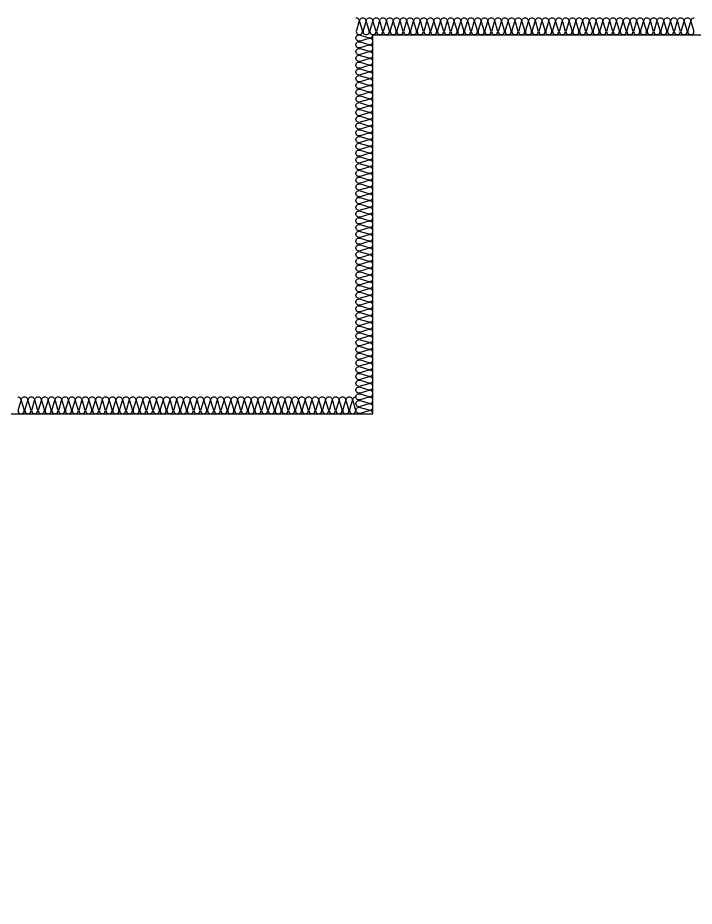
# Model space of a CAD drawing. Header units: millimetres. Extents: x 19868 to 801382, y -4805 to 85279.
# Drawn here: x 768888 to 770888, y 40724 to 43349 of the extents above; entities that cross this region are included whole.
import ezdxf

# ---------------------------------------------------------------- set-up
doc = ezdxf.new("R2010")
doc.units = ezdxf.units.MM
doc.header["$LTSCALE"] = 250
doc.layers.add('ISL', color=251, linetype='Continuous')

msp = doc.modelspace()

# ---------------------------------------------------------------- linework, layer by layer
at = {"layer": 'ISL'}
for points in [[(769888.2, 43348.9, -0.509267), (769897, 43336.8), (769889.4, 43311.1, 1.372593), (769907, 43311.1), (769899.4, 43336.8, -0.509267), (769908.2, 43348.9, -0.509267), (769917, 43336.8), (769909.4, 43311.1, 1.372593), (769927, 43311.1), (769919.4, 43336.8, -0.509267), (769928.2, 43348.9, -0.509267), (769937, 43336.8), (769929.4, 43311.1, 1.372593), (769947, 43311.1), (769939.4, 43336.8, -0.509267), (769948.2, 43348.9, -0.509267), (769957, 43336.8), (769949.4, 43311.1, 1.372593), (769967, 43311.1), (769959.4, 43336.8, -0.509267), (769968.2, 43348.9, -0.509267), (769977, 43336.8), (769969.4, 43311.1, 1.372593), (769987, 43311.1), (769979.4, 43336.8, -0.509267), (769988.2, 43348.9, -0.509267), (769997, 43336.8), (769989.4, 43311.1, 1.372593), (770007, 43311.1), (769999.4, 43336.8, -0.509267), (770008.2, 43348.9, -0.509267), (770017, 43336.8), (770009.4, 43311.1, 1.372593), (770027, 43311.1), (770019.4, 43336.8, -0.509267), (770028.2, 43348.9, -0.509267), (770037, 43336.8), (770029.4, 43311.1, 1.372593), (770047, 43311.1), (770039.4, 43336.8, -0.509267), (770048.2, 43348.9, -0.509267), (770057, 43336.8), (770049.4, 43311.1, 1.372593), (770067, 43311.1), (770059.4, 43336.8, -0.509267), (770068.2, 43348.9, -0.509267), (770077, 43336.8), (770069.4, 43311.1, 1.372593), (770087, 43311.1), (770079.4, 43336.8, -0.509267), (770088.2, 43348.9, -0.509267), (770097, 43336.8), (770089.4, 43311.1, 1.372593), (770107, 43311.1), (770099.4, 43336.8, -0.509267), (770108.2, 43348.9, -0.509267), (770117, 43336.8), (770109.4, 43311.1, 1.372593), (770127, 43311.1), (770119.4, 43336.8, -0.509267), (770128.2, 43348.9, -0.509267), (770137, 43336.8), (770129.4, 43311.1, 1.372593), (770147, 43311.1), (770139.4, 43336.8, -0.509267), (770148.2, 43348.9, -0.509267), (770157, 43336.8), (770149.4, 43311.1, 1.372593), (770167, 43311.1), (770159.4, 43336.8, -0.509267), (770168.2, 43348.9, -0.509267), (770177, 43336.8), (770169.4, 43311.1, 1.372593), (770187, 43311.1), (770179.4, 43336.8, -0.509267), (770188.2, 43348.9, -0.509267), (770197, 43336.8), (770189.4, 43311.1, 1.372593), (770207, 43311.1), (770199.4, 43336.8, -0.509267), (770208.2, 43348.9, -0.509267), (770217, 43336.8), (770209.4, 43311.1, 1.372593), (770227, 43311.1), (770219.4, 43336.8, -0.509267), (770228.2, 43348.9, -0.509267), (770237, 43336.8), (770229.4, 43311.1, 1.372593), (770247, 43311.1), (770239.4, 43336.8, -0.509267), (770248.2, 43348.9, -0.509267), (770257, 43336.8), (770249.4, 43311.1, 1.372593), (770267, 43311.1), (770259.4, 43336.8, -0.509267), (770268.2, 43348.9, -0.509267), (770277, 43336.8), (770269.4, 43311.1, 1.372593), (770287, 43311.1), (770279.4, 43336.8, -0.509267), (770288.2, 43348.9, -0.509267), (770297, 43336.8), (770289.4, 43311.1, 1.372593), (770307, 43311.1), (770299.4, 43336.8, -0.509267), (770308.2, 43348.9, -0.509267), (770317, 43336.8), (770309.4, 43311.1, 1.372593), (770327, 43311.1), (770319.4, 43336.8, -0.509267), (770328.2, 43348.9, -0.509267), (770337, 43336.8), (770329.4, 43311.1, 1.372593), (770347, 43311.1), (770339.4, 43336.8, -0.509267), (770348.2, 43348.9, -0.509267), (770357, 43336.8), (770349.4, 43311.1, 1.372593), (770367, 43311.1), (770359.4, 43336.8, -0.509267), (770368.2, 43348.9, -0.509267), (770377, 43336.8), (770369.4, 43311.1, 1.372593), (770387, 43311.1), (770379.4, 43336.8, -0.509267), (770388.2, 43348.9, -0.509267), (770397, 43336.8), (770389.4, 43311.1, 1.372593), (770407, 43311.1), (770399.4, 43336.8, -0.509267), (770408.2, 43348.9, -0.509267), (770417, 43336.8), (770409.4, 43311.1, 1.372593), (770427, 43311.1), (770419.4, 43336.8, -0.509267), (770428.2, 43348.9, -0.509267), (770437, 43336.8), (770429.4, 43311.1, 1.372593), (770447, 43311.1), (770439.4, 43336.8, -0.509267), (770448.2, 43348.9, -0.509267), (770457, 43336.8), (770449.4, 43311.1, 1.372593), (770467, 43311.1), (770459.4, 43336.8, -0.509267), (770468.2, 43348.9, -0.509267), (770477, 43336.8), (770469.4, 43311.1, 1.372593), (770487, 43311.1), (770479.4, 43336.8, -0.509267), (770488.2, 43348.9, -0.509267), (770497, 43336.8), (770489.4, 43311.1, 1.372593), (770507, 43311.1), (770499.4, 43336.8, -0.509267), (770508.2, 43348.9, -0.509267), (770517, 43336.8), (770509.4, 43311.1, 1.372593), (770527, 43311.1), (770519.4, 43336.8, -0.509267), (770528.2, 43348.9, -0.509267), (770537, 43336.8), (770529.4, 43311.1, 1.372593), (770547, 43311.1), (770539.4, 43336.8, -0.509267), (770548.2, 43348.9, -0.509267), (770557, 43336.8), (770549.4, 43311.1, 1.372593), (770567, 43311.1), (770559.4, 43336.8, -0.509267), (770568.2, 43348.9, -0.509267), (770577, 43336.8), (770569.4, 43311.1, 1.372593), (770587, 43311.1), (770579.4, 43336.8, -0.509267), (770588.2, 43348.9, -0.509267), (770597, 43336.8), (770589.4, 43311.1, 1.372593), (770607, 43311.1), (770599.4, 43336.8, -0.509267), (770608.2, 43348.9, -0.509267), (770617, 43336.8), (770609.4, 43311.1, 1.372593), (770627, 43311.1), (770619.4, 43336.8, -0.509267), (770628.2, 43348.9, -0.509267), (770637, 43336.8), (770629.4, 43311.1, 1.372593), (770647, 43311.1), (770639.4, 43336.8, -0.509267), (770648.2, 43348.9, -0.509267), (770657, 43336.8), (770649.4, 43311.1, 1.372593), (770667, 43311.1), (770659.4, 43336.8, -0.509267), (770668.2, 43348.9, -0.509267), (770677, 43336.8), (770669.4, 43311.1, 1.372593), (770687, 43311.1), (770679.4, 43336.8, -0.509267), (770688.2, 43348.9, -0.509267), (770697, 43336.8), (770689.4, 43311.1, 1.372593), (770707, 43311.1), (770699.4, 43336.8, -0.509267), (770708.2, 43348.9, -0.509267), (770717, 43336.8), (770709.4, 43311.1, 1.372593), (770727, 43311.1), (770719.4, 43336.8, -0.509267), (770728.2, 43348.9, -0.509267), (770737, 43336.8), (770729.4, 43311.1, 1.372593), (770747, 43311.1), (770739.4, 43336.8, -0.509267), (770748.2, 43348.9, -0.509267), (770757, 43336.8), (770749.4, 43311.1, 1.372593), (770767, 43311.1), (770759.4, 43336.8, -0.509267), (770768.2, 43348.9, -0.509267), (770777, 43336.8), (770769.4, 43311.1, 1.372593), (770787, 43311.1), (770779.4, 43336.8, -0.509267), (770788.2, 43348.9, -0.509267), (770797, 43336.8), (770789.4, 43311.1, 1.372593), (770807, 43311.1), (770799.4, 43336.8, -0.509267), (770808.2, 43348.9, -0.509267), (770817, 43336.8), (770809.4, 43311.1, 1.372593), (770827, 43311.1), (770819.4, 43336.8, -0.509267), (770828.2, 43348.9, -0.509267), (770837, 43336.8), (770829.4, 43311.1, 1.372593), (770847, 43311.1), (770839.4, 43336.8, -0.509267), (770848.2, 43348.9, -0.509267), (770857, 43336.8), (770849.4, 43311.1, 1.372593), (770867, 43311.1), (770859.4, 43336.8, -0.509267), (770868.2, 43348.9, -0.509267), (770877, 43336.8), (770869.4, 43311.1, 1.372593), (770887, 43311.1), (770879.4, 43336.8, -0.509267), (770888.2, 43348.9, -0.509267)], [(769938.2, 42178.9, 0.509267), (769926.1, 42187.8), (769900.3, 42180.1, -1.372593), (769900.3, 42197.8), (769926.1, 42190.1, 0.509267), (769938.2, 42198.9, 0.509267), (769926.1, 42207.8), (769900.3, 42200.1, -1.372593), (769900.3, 42217.8), (769926.1, 42210.1, 0.509267), (769938.2, 42218.9, 0.509267), (769926.1, 42227.8), (769900.3, 42220.1, -1.372593), (769900.3, 42237.8), (769926.1, 42230.1, 0.509267), (769938.2, 42238.9, 0.509267), (769926.1, 42247.8), (769900.3, 42240.1, -1.372593), (769900.3, 42257.8), (769926.1, 42250.1, 0.509267), (769938.2, 42258.9, 0.509267), (769926.1, 42267.8), (769900.3, 42260.1, -1.372593), (769900.3, 42277.8), (769926.1, 42270.1, 0.509267), (769938.2, 42278.9, 0.509267), (769926.1, 42287.8), (769900.3, 42280.1, -1.372593), (769900.3, 42297.8), (769926.1, 42290.1, 0.509267), (769938.2, 42298.9, 0.509267), (769926.1, 42307.8), (769900.3, 42300.1, -1.372593), (769900.3, 42317.8), (769926.1, 42310.1, 0.509267), (769938.2, 42318.9, 0.509267), (769926.1, 42327.8), (769900.3, 42320.1, -1.372593), (769900.3, 42337.8), (769926.1, 42330.1, 0.509267), (769938.2, 42338.9, 0.509267), (769926.1, 42347.8), (769900.3, 42340.1, -1.372593), (769900.3, 42357.8), (769926.1, 42350.1, 0.509267), (769938.2, 42358.9, 0.509267), (769926.1, 42367.8), (769900.3, 42360.1, -1.372593), (769900.3, 42377.8), (769926.1, 42370.1, 0.509267), (769938.2, 42378.9, 0.509267), (769926.1, 42387.8), (769900.3, 42380.1, -1.372593), (769900.3, 42397.8), (769926.1, 42390.1, 0.509267), (769938.2, 42398.9, 0.509267), (769926.1, 42407.8), (769900.3, 42400.1, -1.372593), (769900.3, 42417.8), (769926.1, 42410.1, 0.509267), (769938.2, 42418.9, 0.509267), (769926.1, 42427.8), (769900.3, 42420.1, -1.372593), (769900.3, 42437.8), (769926.1, 42430.1, 0.509267), (769938.2, 42438.9, 0.509267), (769926.1, 42447.8), (769900.3, 42440.1, -1.372593), (769900.3, 42457.8), (769926.1, 42450.1, 0.509267), (769938.2, 42458.9, 0.509267), (769926.1, 42467.8), (769900.3, 42460.1, -1.372593), (769900.3, 42477.8), (769926.1, 42470.1, 0.509267), (769938.2, 42478.9, 0.509267), (769926.1, 42487.8), (769900.3, 42480.1, -1.372593), (769900.3, 42497.8), (769926.1, 42490.1, 0.509267), (769938.2, 42498.9, 0.509267), (769926.1, 42507.8), (769900.3, 42500.1, -1.372593), (769900.3, 42517.8), (769926.1, 42510.1, 0.509267), (769938.2, 42518.9, 0.509267), (769926.1, 42527.8), (769900.3, 42520.1, -1.372593), (769900.3, 42537.8), (769926.1, 42530.1, 0.509267), (769938.2, 42538.9, 0.509267), (769926.1, 42547.8), (769900.3, 42540.1, -1.372593), (769900.3, 42557.8), (769926.1, 42550.1, 0.509267), (769938.2, 42558.9, 0.509267), (769926.1, 42567.8), (769900.3, 42560.1, -1.372593), (769900.3, 42577.8), (769926.1, 42570.1, 0.509267), (769938.2, 42578.9, 0.509267), (769926.1, 42587.8), (769900.3, 42580.1, -1.372593), (769900.3, 42597.8), (769926.1, 42590.1, 0.509267), (769938.2, 42598.9, 0.509267), (769926.1, 42607.8), (769900.3, 42600.1, -1.372593), (769900.3, 42617.8), (769926.1, 42610.1, 0.509267), (769938.2, 42618.9, 0.509267), (769926.1, 42627.8), (769900.3, 42620.1, -1.372593), (769900.3, 42637.8), (769926.1, 42630.1, 0.509267), (769938.2, 42638.9, 0.509267), (769926.1, 42647.8), (769900.3, 42640.1, -1.372593), (769900.3, 42657.8), (769926.1, 42650.1, 0.509267), (769938.2, 42658.9, 0.509267), (769926.1, 42667.8), (769900.3, 42660.1, -1.372593), (769900.3, 42677.8), (769926.1, 42670.1, 0.509267), (769938.2, 42678.9, 0.509267), (769926.1, 42687.8), (769900.3, 42680.1, -1.372593), (769900.3, 42697.8), (769926.1, 42690.1, 0.509267), (769938.2, 42698.9, 0.509267), (769926.1, 42707.8), (769900.3, 42700.1, -1.372593), (769900.3, 42717.8), (769926.1, 42710.1, 0.509267), (769938.2, 42718.9, 0.509267), (769926.1, 42727.8), (769900.3, 42720.1, -1.372593), (769900.3, 42737.8), (769926.1, 42730.1, 0.509267), (769938.2, 42738.9, 0.509267), (769926.1, 42747.8), (769900.3, 42740.1, -1.372593), (769900.3, 42757.8), (769926.1, 42750.1, 0.509267), (769938.2, 42758.9, 0.509267), (769926.1, 42767.8), (769900.3, 42760.1, -1.372593), (769900.3, 42777.8), (769926.1, 42770.1, 0.509267), (769938.2, 42778.9, 0.509267), (769926.1, 42787.8), (769900.3, 42780.1, -1.372593), (769900.3, 42797.8), (769926.1, 42790.1, 0.509267), (769938.2, 42798.9, 0.509267), (769926.1, 42807.8), (769900.3, 42800.1, -1.372593), (769900.3, 42817.8), (769926.1, 42810.1, 0.509267), (769938.2, 42818.9, 0.509267), (769926.1, 42827.8), (769900.3, 42820.1, -1.372593), (769900.3, 42837.8), (769926.1, 42830.1, 0.509267), (769938.2, 42838.9, 0.509267), (769926.1, 42847.8), (769900.3, 42840.1, -1.372593), (769900.3, 42857.8), (769926.1, 42850.1, 0.509267), (769938.2, 42858.9, 0.509267), (769926.1, 42867.8), (769900.3, 42860.1, -1.372593), (769900.3, 42877.8), (769926.1, 42870.1, 0.509267), (769938.2, 42878.9, 0.509267), (769926.1, 42887.8), (769900.3, 42880.1, -1.372593), (769900.3, 42897.8), (769926.1, 42890.1, 0.509267), (769938.2, 42898.9, 0.509267), (769926.1, 42907.8), (769900.3, 42900.1, -1.372593), (769900.3, 42917.8), (769926.1, 42910.1, 0.509267), (769938.2, 42918.9, 0.509267), (769926.1, 42927.8), (769900.3, 42920.1, -1.372593), (769900.3, 42937.8), (769926.1, 42930.1, 0.509267), (769938.2, 42938.9, 0.509267), (769926.1, 42947.8), (769900.3, 42940.1, -1.372593), (769900.3, 42957.8), (769926.1, 42950.1, 0.509267), (769938.2, 42958.9, 0.509267), (769926.1, 42967.8), (769900.3, 42960.1, -1.372593), (769900.3, 42977.8), (769926.1, 42970.1, 0.509267), (769938.2, 42978.9, 0.509267), (769926.1, 42987.8), (769900.3, 42980.1, -1.372593), (769900.3, 42997.8), (769926.1, 42990.1, 0.509267), (769938.2, 42998.9, 0.509267), (769926.1, 43007.8), (769900.3, 43000.1, -1.372593), (769900.3, 43017.8), (769926.1, 43010.1, 0.509267), (769938.2, 43018.9, 0.509267), (769926.1, 43027.8), (769900.3, 43020.1, -1.372593), (769900.3, 43037.8), (769926.1, 43030.1, 0.509267), (769938.2, 43038.9, 0.509267), (769926.1, 43047.8), (769900.3, 43040.1, -1.372593), (769900.3, 43057.8), (769926.1, 43050.1, 0.509267), (769938.2, 43058.9, 0.509267), (769926.1, 43067.8), (769900.3, 43060.1, -1.372593), (769900.3, 43077.8), (769926.1, 43070.1, 0.509267), (769938.2, 43078.9, 0.509267), (769926.1, 43087.8), (769900.3, 43080.1, -1.372593), (769900.3, 43097.8), (769926.1, 43090.1, 0.509267), (769938.2, 43098.9, 0.509267), (769926.1, 43107.8), (769900.3, 43100.1, -1.372593), (769900.3, 43117.8), (769926.1, 43110.1, 0.509267), (769938.2, 43118.9, 0.509267), (769926.1, 43127.8), (769900.3, 43120.1, -1.372593), (769900.3, 43137.8), (769926.1, 43130.1, 0.509267), (769938.2, 43138.9, 0.509267), (769926.1, 43147.8), (769900.3, 43140.1, -1.372593), (769900.3, 43157.8), (769926.1, 43150.1, 0.509267), (769938.2, 43158.9, 0.509267), (769926.1, 43167.8), (769900.3, 43160.1, -1.372593), (769900.3, 43177.8), (769926.1, 43170.1, 0.509267), (769938.2, 43178.9, 0.509267), (769926.1, 43187.8), (769900.3, 43180.1, -1.372593), (769900.3, 43197.8), (769926.1, 43190.1, 0.509267), (769938.2, 43198.9, 0.509267), (769926.1, 43207.8), (769900.3, 43200.1, -1.372593), (769900.3, 43217.8), (769926.1, 43210.1, 0.509267), (769938.2, 43218.9, 0.509267), (769926.1, 43227.8), (769900.3, 43220.1, -1.372593), (769900.3, 43237.8), (769926.1, 43230.1, 0.509267), (769938.2, 43238.9, 0.509267), (769926.1, 43247.8), (769900.3, 43240.1, -1.372593), (769900.3, 43257.8), (769926.1, 43250.1, 0.509267), (769938.2, 43258.9, 0.509267), (769926.1, 43267.8), (769900.3, 43260.1, -1.372593), (769900.3, 43277.8), (769926.1, 43270.1, 0.509267), (769938.2, 43278.9, 0.509267), (769926.1, 43287.8), (769900.3, 43280.1, -1.372593), (769900.3, 43297.8), (769926.1, 43290.1, 0.509267), (769938.2, 43298.9)], [(768888.2, 42228.9, -0.509267), (768897, 42216.8), (768889.4, 42191.1, 1.372593), (768907, 42191.1), (768899.4, 42216.8, -0.509267), (768908.2, 42228.9, -0.509267), (768917, 42216.8), (768909.4, 42191.1, 1.372593), (768927, 42191.1), (768919.4, 42216.8, -0.509267), (768928.2, 42228.9, -0.509267), (768937, 42216.8), (768929.4, 42191.1, 1.372593), (768947, 42191.1), (768939.4, 42216.8, -0.509267), (768948.2, 42228.9, -0.509267), (768957, 42216.8), (768949.4, 42191.1, 1.372593), (768967, 42191.1), (768959.4, 42216.8, -0.509267), (768968.2, 42228.9, -0.509267), (768977, 42216.8), (768969.4, 42191.1, 1.372593), (768987, 42191.1), (768979.4, 42216.8, -0.509267), (768988.2, 42228.9, -0.509267), (768997, 42216.8), (768989.4, 42191.1, 1.372593), (769007, 42191.1), (768999.4, 42216.8, -0.509267), (769008.2, 42228.9, -0.509267), (769017, 42216.8), (769009.4, 42191.1, 1.372593), (769027, 42191.1), (769019.4, 42216.8, -0.509267), (769028.2, 42228.9, -0.509267), (769037, 42216.8), (769029.4, 42191.1, 1.372593), (769047, 42191.1), (769039.4, 42216.8, -0.509267), (769048.2, 42228.9, -0.509267), (769057, 42216.8), (769049.4, 42191.1, 1.372593), (769067, 42191.1), (769059.4, 42216.8, -0.509267), (769068.2, 42228.9, -0.509267), (769077, 42216.8), (769069.4, 42191.1, 1.372593), (769087, 42191.1), (769079.4, 42216.8, -0.509267), (769088.2, 42228.9, -0.509267), (769097, 42216.8), (769089.4, 42191.1, 1.372593), (769107, 42191.1), (769099.4, 42216.8, -0.509267), (769108.2, 42228.9, -0.509267), (769117, 42216.8), (769109.4, 42191.1, 1.372593), (769127, 42191.1), (769119.4, 42216.8, -0.509267), (769128.2, 42228.9, -0.509267), (769137, 42216.8), (769129.4, 42191.1, 1.372593), (769147, 42191.1), (769139.4, 42216.8, -0.509267), (769148.2, 42228.9, -0.509267), (769157, 42216.8), (769149.4, 42191.1, 1.372593), (769167, 42191.1), (769159.4, 42216.8, -0.509267), (769168.2, 42228.9, -0.509267), (769177, 42216.8), (769169.4, 42191.1, 1.372593), (769187, 42191.1), (769179.4, 42216.8, -0.509267), (769188.2, 42228.9, -0.509267), (769197, 42216.8), (769189.4, 42191.1, 1.372593), (769207, 42191.1), (769199.4, 42216.8, -0.509267), (769208.2, 42228.9, -0.509267), (769217, 42216.8), (769209.4, 42191.1, 1.372593), (769227, 42191.1), (769219.4, 42216.8, -0.509267), (769228.2, 42228.9, -0.509267), (769237, 42216.8), (769229.4, 42191.1, 1.372593), (769247, 42191.1), (769239.4, 42216.8, -0.509267), (769248.2, 42228.9, -0.509267), (769257, 42216.8), (769249.4, 42191.1, 1.372593), (769267, 42191.1), (769259.4, 42216.8, -0.509267), (769268.2, 42228.9, -0.509267), (769277, 42216.8), (769269.4, 42191.1, 1.372593), (769287, 42191.1), (769279.4, 42216.8, -0.509267), (769288.2, 42228.9, -0.509267), (769297, 42216.8), (769289.4, 42191.1, 1.372593), (769307, 42191.1), (769299.4, 42216.8, -0.509267), (769308.2, 42228.9, -0.509267), (769317, 42216.8), (769309.4, 42191.1, 1.372593), (769327, 42191.1), (769319.4, 42216.8, -0.509267), (769328.2, 42228.9, -0.509267), (769337, 42216.8), (769329.4, 42191.1, 1.372593), (769347, 42191.1), (769339.4, 42216.8, -0.509267), (769348.2, 42228.9, -0.509267), (769357, 42216.8), (769349.4, 42191.1, 1.372593), (769367, 42191.1), (769359.4, 42216.8, -0.509267), (769368.2, 42228.9, -0.509267), (769377, 42216.8), (769369.4, 42191.1, 1.372593), (769387, 42191.1), (769379.4, 42216.8, -0.509267), (769388.2, 42228.9, -0.509267), (769397, 42216.8), (769389.4, 42191.1, 1.372593), (769407, 42191.1), (769399.4, 42216.8, -0.509267), (769408.2, 42228.9, -0.509267), (769417, 42216.8), (769409.4, 42191.1, 1.372593), (769427, 42191.1), (769419.4, 42216.8, -0.509267), (769428.2, 42228.9, -0.509267), (769437, 42216.8), (769429.4, 42191.1, 1.372593), (769447, 42191.1), (769439.4, 42216.8, -0.509267), (769448.2, 42228.9, -0.509267), (769457, 42216.8), (769449.4, 42191.1, 1.372593), (769467, 42191.1), (769459.4, 42216.8, -0.509267), (769468.2, 42228.9, -0.509267), (769477, 42216.8), (769469.4, 42191.1, 1.372593), (769487, 42191.1), (769479.4, 42216.8, -0.509267), (769488.2, 42228.9, -0.509267), (769497, 42216.8), (769489.4, 42191.1, 1.372593), (769507, 42191.1), (769499.4, 42216.8, -0.509267), (769508.2, 42228.9, -0.509267), (769517, 42216.8), (769509.4, 42191.1, 1.372593), (769527, 42191.1), (769519.4, 42216.8, -0.509267), (769528.2, 42228.9, -0.509267), (769537, 42216.8), (769529.4, 42191.1, 1.372593), (769547, 42191.1), (769539.4, 42216.8, -0.509267), (769548.2, 42228.9, -0.509267), (769557, 42216.8), (769549.4, 42191.1, 1.372593), (769567, 42191.1), (769559.4, 42216.8, -0.509267), (769568.2, 42228.9, -0.509267), (769577, 42216.8), (769569.4, 42191.1, 1.372593), (769587, 42191.1), (769579.4, 42216.8, -0.509267), (769588.2, 42228.9, -0.509267), (769597, 42216.8), (769589.4, 42191.1, 1.372593), (769607, 42191.1), (769599.4, 42216.8, -0.509267), (769608.2, 42228.9, -0.509267), (769617, 42216.8), (769609.4, 42191.1, 1.372593), (769627, 42191.1), (769619.4, 42216.8, -0.509267), (769628.2, 42228.9, -0.509267), (769637, 42216.8), (769629.4, 42191.1, 1.372593), (769647, 42191.1), (769639.4, 42216.8, -0.509267), (769648.2, 42228.9, -0.509267), (769657, 42216.8), (769649.4, 42191.1, 1.372593), (769667, 42191.1), (769659.4, 42216.8, -0.509267), (769668.2, 42228.9, -0.509267), (769677, 42216.8), (769669.4, 42191.1, 1.372593), (769687, 42191.1), (769679.4, 42216.8, -0.509267), (769688.2, 42228.9, -0.509267), (769697, 42216.8), (769689.4, 42191.1, 1.372593), (769707, 42191.1), (769699.4, 42216.8, -0.509267), (769708.2, 42228.9, -0.509267), (769717, 42216.8), (769709.4, 42191.1, 1.372593), (769727, 42191.1), (769719.4, 42216.8, -0.509267), (769728.2, 42228.9, -0.509267), (769737, 42216.8), (769729.4, 42191.1, 1.372593), (769747, 42191.1), (769739.4, 42216.8, -0.509267), (769748.2, 42228.9, -0.509267), (769757, 42216.8), (769749.4, 42191.1, 1.372593), (769767, 42191.1), (769759.4, 42216.8, -0.509267), (769768.2, 42228.9, -0.509267), (769777, 42216.8), (769769.4, 42191.1, 1.372593), (769787, 42191.1), (769779.4, 42216.8, -0.509267), (769788.2, 42228.9, -0.509267), (769797, 42216.8), (769789.4, 42191.1, 1.372593), (769807, 42191.1), (769799.4, 42216.8, -0.509267), (769808.2, 42228.9, -0.509267), (769817, 42216.8), (769809.4, 42191.1, 1.372593), (769827, 42191.1), (769819.4, 42216.8, -0.509267), (769828.2, 42228.9, -0.509267), (769837, 42216.8), (769829.4, 42191.1, 1.372593), (769847, 42191.1), (769839.4, 42216.8, -0.509267), (769848.2, 42228.9, -0.509267), (769857, 42216.8), (769849.4, 42191.1, 1.372593), (769867, 42191.1), (769859.4, 42216.8, -0.509267), (769868.2, 42228.9, -0.509267), (769877, 42216.8), (769869.4, 42191.1, 1.372593), (769887, 42191.1), (769879.4, 42216.8, -0.509267), (769888.2, 42228.9)]]:
    msp.add_lwpolyline(points, format="xyb", dxfattribs=at)
msp.add_lwpolyline([(765638.2, 35028.9), (765638.2, 43298.9), (768838.2, 43298.9), (768838.2, 42178.9), (769938.2, 42178.9), (769938.2, 43298.9), (772588.2, 43298.9), (772588.2, 42578.9), (772638.2, 42578.9), (772638.2, 35028.9)], dxfattribs=at)

doc.saveas('drawing.dxf')
